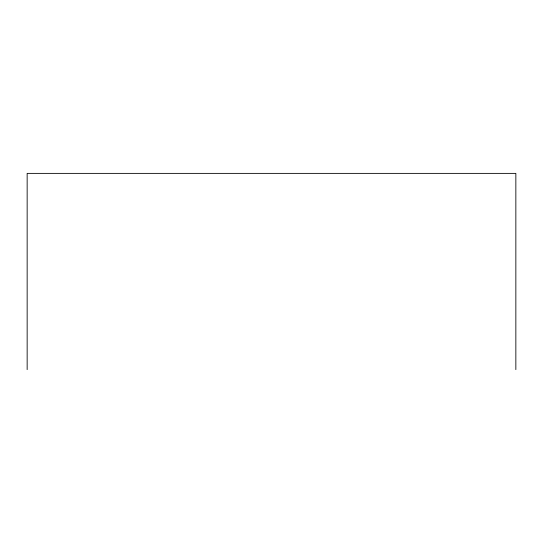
<?xml version="1.0" encoding="UTF-8"?>
<svg xmlns="http://www.w3.org/2000/svg" width="543" height="543" viewBox="0 0 543 543"><rect width="100%" height="100%" fill="white"/><g stroke="black" fill="none" stroke-linecap="round" stroke-linejoin="round"><path stroke-width="0.81" d="M515.85 369.62L515.85 173.38L27.15 173.38L27.15 369.62"/></g></svg>
